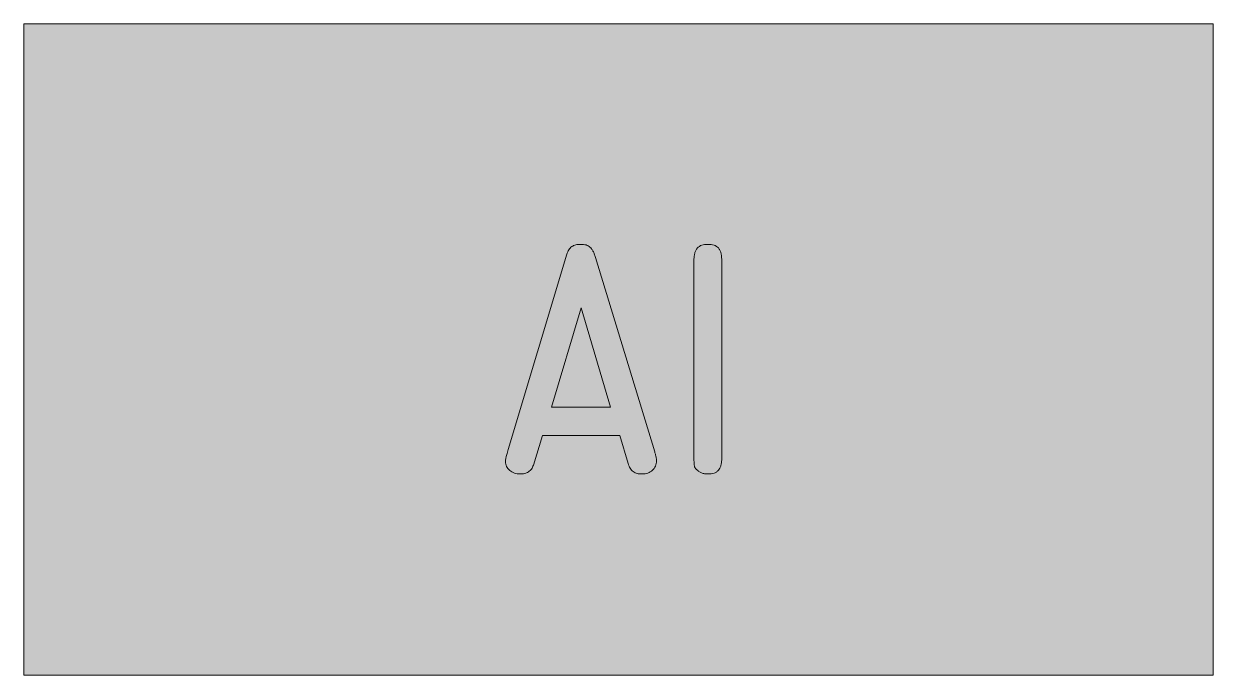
# Model space of a CAD drawing. Header units: inches. Extents: x 98.4 to 111.9, y 145 to 152.4.
import ezdxf

# ---------------------------------------------------------------- set-up
doc = ezdxf.new("R2010")
doc.units = ezdxf.units.IN
doc.header["$MEASUREMENT"] = 0

# ---------------------------------------------------------------- blocks, each defined once
blk = doc.blocks.new('block 2')
at = {"true_color": 0xffffff}
h = blk.add_hatch(color=7, dxfattribs=at)
h.dxf.hatch_style = 2
h.paths.add_polyline_path([(98.397, 152.379), (98.397, 145.013), (111.859, 145.013), (111.859, 152.379)])
at = {"color": 7, "lineweight": 5, "true_color": 0xffffff}
blk.add_lwpolyline([(98.397, 152.379), (98.397, 145.013), (111.859, 145.013), (111.859, 152.379), (98.397, 152.379)], dxfattribs=at)
blk = doc.blocks.new('block 3')
at = {"color": 7, "lineweight": 5, "true_color": 0xffffff}
blk.add_open_spline([(105.982, 149.699), (105.982, 149.714), (105.982, 149.729), (105.984, 149.744), (105.985, 149.757), (105.987, 149.77), (105.991, 149.783), (105.994, 149.795), (105.998, 149.806), (106.003, 149.816), (106.007, 149.825), (106.013, 149.834), (106.02, 149.842), (106.027, 149.85), (106.034, 149.857), (106.043, 149.862), (106.051, 149.868), (106.061, 149.873), (106.07, 149.876), (106.081, 149.88), (106.092, 149.882), (106.103, 149.883), (106.116, 149.885), (106.128, 149.885), (106.141, 149.884), (106.153, 149.884), (106.166, 149.884), (106.178, 149.883), (106.188, 149.882), (106.199, 149.88), (106.209, 149.876), (106.219, 149.873), (106.228, 149.868), (106.236, 149.862), (106.245, 149.857), (106.252, 149.851), (106.258, 149.844), (106.265, 149.836), (106.271, 149.828), (106.275, 149.819), (106.28, 149.809), (106.284, 149.799), (106.287, 149.789), (106.291, 149.777), (106.293, 149.765), (106.294, 149.752), (106.295, 149.739), (106.296, 149.725), (106.296, 149.711), (106.296, 149.711), (106.296, 147.466), (106.296, 147.466), (106.296, 147.452), (106.296, 147.438), (106.294, 147.423), (106.293, 147.411), (106.291, 147.398), (106.287, 147.386), (106.284, 147.375), (106.281, 147.364), (106.275, 147.354), (106.271, 147.346), (106.265, 147.337), (106.258, 147.33), (106.252, 147.322), (106.245, 147.316), (106.236, 147.31), (106.228, 147.305), (106.219, 147.3), (106.209, 147.297), (106.199, 147.293), (106.188, 147.291), (106.178, 147.29), (106.166, 147.288), (106.153, 147.288), (106.141, 147.288), (106.128, 147.289), (106.115, 147.289), (106.103, 147.291), (106.091, 147.293), (106.079, 147.297), (106.068, 147.301), (106.056, 147.306), (106.045, 147.311), (106.035, 147.318), (106.025, 147.325), (106.016, 147.334), (106.007, 147.343), (106.002, 147.348), (105.998, 147.353), (105.994, 147.359), (105.991, 147.366), (105.988, 147.373), (105.987, 147.381), (105.986, 147.386), (105.985, 147.391), (105.985, 147.396), (105.984, 147.402), (105.983, 147.408), (105.983, 147.415), (105.983, 147.423), (105.982, 147.431), (105.982, 147.439), (105.982, 147.448), (105.982, 147.457), (105.982, 147.466), (105.982, 147.466), (105.982, 149.699), (105.982, 149.699)], degree=3, knots=[0, 0, 0, 0, 1, 1, 1, 2, 2, 2, 3, 3, 3, 4, 4, 4, 5, 5, 5, 6, 6, 6, 7, 7, 7, 8, 8, 8, 9, 9, 9, 10, 10, 10, 11, 11, 11, 12, 12, 12, 13, 13, 13, 14, 14, 14, 15, 15, 15, 16, 16, 16, 17, 17, 17, 18, 18, 18, 19, 19, 19, 20, 20, 20, 21, 21, 21, 22, 22, 22, 23, 23, 23, 24, 24, 24, 25, 25, 25, 26, 26, 26, 27, 27, 27, 28, 28, 28, 29, 29, 29, 30, 30, 30, 31, 31, 31, 32, 32, 32, 33, 33, 33, 34, 34, 34, 35, 35, 35, 36, 36, 36, 36], dxfattribs=at)
blk = doc.blocks.new('block 4')
at = {"color": 7, "lineweight": 5, "true_color": 0xffffff}
blk.add_open_spline([(104.867, 149.738), (104.867, 149.738), (105.538, 147.537), (105.538, 147.537), (105.541, 147.525), (105.545, 147.514), (105.548, 147.503), (105.55, 147.495), (105.552, 147.486), (105.554, 147.478), (105.555, 147.471), (105.556, 147.465), (105.557, 147.458), (105.557, 147.451), (105.558, 147.444), (105.558, 147.437), (105.557, 147.426), (105.557, 147.416), (105.555, 147.405), (105.553, 147.395), (105.55, 147.386), (105.546, 147.376), (105.542, 147.368), (105.537, 147.359), (105.531, 147.352), (105.525, 147.344), (105.518, 147.336), (105.511, 147.33), (105.504, 147.323), (105.496, 147.317), (105.487, 147.312), (105.478, 147.306), (105.469, 147.302), (105.459, 147.299), (105.449, 147.296), (105.439, 147.293), (105.428, 147.291), (105.417, 147.289), (105.405, 147.289), (105.394, 147.288), (105.384, 147.289), (105.374, 147.289), (105.364, 147.29), (105.356, 147.29), (105.347, 147.292), (105.338, 147.294), (105.33, 147.296), (105.322, 147.299), (105.315, 147.303), (105.307, 147.307), (105.3, 147.311), (105.294, 147.315), (105.287, 147.32), (105.281, 147.326), (105.276, 147.332), (105.27, 147.339), (105.265, 147.346), (105.26, 147.353), (105.255, 147.361), (105.251, 147.369), (105.247, 147.378), (105.244, 147.387), (105.241, 147.397), (105.238, 147.406), (105.238, 147.406), (105.141, 147.722), (105.141, 147.722), (105.141, 147.722), (104.267, 147.722), (104.267, 147.722), (104.267, 147.722), (104.165, 147.387), (104.165, 147.387), (104.158, 147.371), (104.152, 147.356), (104.142, 147.343), (104.133, 147.331), (104.122, 147.32), (104.109, 147.312), (104.096, 147.303), (104.081, 147.297), (104.066, 147.293), (104.049, 147.289), (104.03, 147.289), (104.012, 147.288), (104.001, 147.289), (103.99, 147.29), (103.98, 147.291), (103.969, 147.293), (103.959, 147.296), (103.949, 147.299), (103.94, 147.303), (103.931, 147.307), (103.922, 147.312), (103.913, 147.316), (103.905, 147.322), (103.897, 147.328), (103.89, 147.335), (103.883, 147.342), (103.877, 147.349), (103.871, 147.357), (103.866, 147.365), (103.862, 147.374), (103.858, 147.382), (103.855, 147.391), (103.853, 147.4), (103.85, 147.409), (103.85, 147.419), (103.849, 147.429), (103.849, 147.436), (103.849, 147.442), (103.85, 147.449), (103.851, 147.457), (103.852, 147.464), (103.854, 147.472), (103.856, 147.477), (103.857, 147.482), (103.858, 147.487), (103.86, 147.494), (103.862, 147.501), (103.863, 147.507), (103.866, 147.516), (103.868, 147.525), (103.871, 147.533), (103.874, 147.544), (103.877, 147.554), (103.88, 147.564), (103.88, 147.564), (104.544, 149.773), (104.544, 149.773), (104.546, 149.782), (104.549, 149.792), (104.553, 149.8), (104.557, 149.809), (104.561, 149.817), (104.566, 149.824), (104.571, 149.831), (104.576, 149.837), (104.581, 149.843), (104.587, 149.849), (104.593, 149.854), (104.599, 149.859), (104.606, 149.864), (104.613, 149.868), (104.62, 149.871), (104.628, 149.875), (104.636, 149.877), (104.644, 149.879), (104.653, 149.882), (104.661, 149.883), (104.67, 149.884), (104.68, 149.885), (104.69, 149.885), (104.699, 149.884), (104.71, 149.884), (104.721, 149.884), (104.732, 149.883), (104.741, 149.882), (104.751, 149.881), (104.76, 149.878), (104.769, 149.875), (104.777, 149.872), (104.785, 149.868), (104.792, 149.864), (104.799, 149.859), (104.805, 149.853), (104.812, 149.848), (104.818, 149.841), (104.823, 149.834), (104.829, 149.826), (104.835, 149.817), (104.839, 149.808), (104.845, 149.798), (104.85, 149.787), (104.854, 149.776), (104.859, 149.764), (104.863, 149.751), (104.867, 149.738)], degree=3, knots=[0, 0, 0, 0, 1, 1, 1, 2, 2, 2, 3, 3, 3, 4, 4, 4, 5, 5, 5, 6, 6, 6, 7, 7, 7, 8, 8, 8, 9, 9, 9, 10, 10, 10, 11, 11, 11, 12, 12, 12, 13, 13, 13, 14, 14, 14, 15, 15, 15, 16, 16, 16, 17, 17, 17, 18, 18, 18, 19, 19, 19, 20, 20, 20, 21, 21, 21, 22, 22, 22, 23, 23, 23, 24, 24, 24, 25, 25, 25, 26, 26, 26, 27, 27, 27, 28, 28, 28, 29, 29, 29, 30, 30, 30, 31, 31, 31, 32, 32, 32, 33, 33, 33, 34, 34, 34, 35, 35, 35, 36, 36, 36, 37, 37, 37, 38, 38, 38, 39, 39, 39, 40, 40, 40, 41, 41, 41, 42, 42, 42, 43, 43, 43, 44, 44, 44, 45, 45, 45, 46, 46, 46, 47, 47, 47, 48, 48, 48, 49, 49, 49, 50, 50, 50, 51, 51, 51, 52, 52, 52, 53, 53, 53, 54, 54, 54, 55, 55, 55, 56, 56, 56, 57, 57, 57, 58, 58, 58, 59, 59, 59, 59], dxfattribs=at)
blk = doc.blocks.new('block 5')
at = {"true_color": 0xffffff}
h = blk.add_hatch(color=7, dxfattribs=at)
h.dxf.hatch_style = 2
h.paths.add_polyline_path([(104.368, 148.043), (105.039, 148.043), (104.704, 149.166)])
at = {"color": 7, "lineweight": 5, "true_color": 0xffffff}
blk.add_lwpolyline([(104.368, 148.043), (105.039, 148.043), (104.704, 149.166), (104.368, 148.043)], dxfattribs=at)

msp = doc.modelspace()

# ---------------------------------------------------------------- block references
for name in ['block 2', 'block 4', 'block 3', 'block 5']:
    msp.add_blockref(name, (0, 0))

doc.saveas('drawing.dxf')
